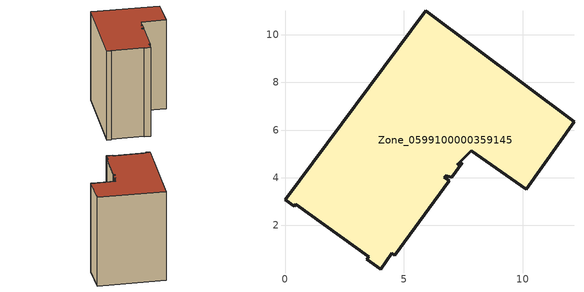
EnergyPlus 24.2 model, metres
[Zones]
Zone_0599100000359145
 floor ground (C_G): 6.7,4.02 6.92,3.87 4.62,0.72 4.49,0.83 4.03,0.15 3.45,0.57 3.52,0.67 0.46,2.88 0.39,2.78 0,3.06 5.92,11.02 12.16,6.34 10.15,3.5 7.84,5.12 7.24,4.55 7.47,4.62 7.02,4.01 6.75,4.08 z3.63
 wall outside (C_F): 5.92,11.02 0,3.06 0.39,2.78 0.46,2.88 3.52,0.67 3.45,0.57 4.03,0.15 4.49,0.83 4.62,0.72 6.92,3.87 6.7,4.02 6.75,4.08 7.02,4.01 7.47,4.62 7.24,4.55 7.84,5.12 10.15,3.5 12.16,6.34 5.92,11.02 z3.63:14.75
 roof outside (C_R): 6.75,4.08 7.02,4.01 7.47,4.62 7.24,4.55 7.84,5.12 10.15,3.5 12.16,6.34 5.92,11.02 0,3.06 0.39,2.78 0.46,2.88 3.52,0.67 3.45,0.57 4.03,0.15 4.49,0.83 4.62,0.72 6.92,3.87 6.7,4.02 z14.75
[BUILDING]
Pand.0599100000359145: North Axis=0; Terrain=City; Loads Convergence Tolerance Value=0.04; Temperature Convergence Tolerance Value=0.4; Solar Distribution=FullExterior; Maximum Number of Warmup Days=25; Minimum Number of Warmup Days=1
[Site:Location]
Rotterdam.The.Hague.AP_ZH_NLD Design_Conditions: Latitude=51.96; Longitude=4.45; Time Zone=1; Elevation=-4.5
[SITE:GROUNDTEMPERATURE:BUILDINGSURFACE]
18, 18, 18, 18, 18, 18, 18, 18, 18, 18, 18, 18
[MATERIAL] Thermal Absorptance=0.9; Solar Absorptance=0.7; Visible Absorptance=0.7
Name | Roughness | Thickness | Conductivity | Density | Specific Heat
G.TC.1992-2005 | MediumSmooth | 0.15 | 0.06 | 540 | 1210
F.TC.1992-2005 | Rough | 0.3 | 0.12 | 1920 | 840
R.TC.1992-2005 | MediumRough | 0.2 | 0.08 | 1500 | 1000
[CONSTRUCTION]
C_G: G.TC.1992-2005
C_F: F.TC.1992-2005
C_R: R.TC.1992-2005
[ZONE]
Zone_0599100000359145: Type=1; Multiplier=1; Ceiling Height=Autocalculate; Volume=Autocalculate; Floor Area=autocalculate; Part of Total Floor Area=Yes
[ZONEINFILTRATION:DESIGNFLOWRATE]
Infil_Zone_0599100000359145: Zone or ZoneList or Space or SpaceList=Zone_0599100000359145; Schedule=AlwaysOn; Design Flow Rate Calculation Method=Flow/Area; Flow Rate per Floor Area=0.0015; Constant Term Coefficient=1; Temperature Term Coefficient=0; Velocity Term Coefficient=0; Velocity Squared Term Coefficient=0
[HVACTEMPLATE:ZONE:IDEALLOADSAIRSYSTEM]
Zone_0599100000359145: Maximum Heating Supply Air Temperature=50; Minimum Cooling Supply Air Temperature=13; Maximum Heating Supply Air Humidity Ratio=0.0156; Minimum Cooling Supply Air Humidity Ratio=0.0077; Heating Limit=NoLimit; Cooling Limit=NoLimit; Dehumidification Control Type=ConstantSensibleHeatRatio; Cooling Sensible Heat Ratio=0.7; Dehumidification Setpoint=60; Humidification Control Type=None; Humidification Setpoint=30; Outdoor Air Method=None; Outdoor Air Flow Rate per Person=0.00944; Outdoor Air Flow Rate per Zone Floor Area=0; Outdoor Air Flow Rate per Zone=0; Demand Controlled Ventilation Type=None; Outdoor Air Economizer Type=NoEconomizer; Heat Recovery Type=None; Sensible Heat Recovery Effectiveness=0.7; Latent Heat Recovery Effectiveness=0.65
[ZONECONTROL:THERMOSTAT]
ThermostatControl_Zone_0599100000359145: Zone or ZoneList=Zone_0599100000359145; Control Type Schedule=DualSetpointControlType; Control 1=Thermostat_Zone_0599100000359145; Temperature Difference Between Cutout And Setpoint=0
[THERMOSTATSETPOINT:DUALSETPOINT]
Thermostat_Zone_0599100000359145: Heating Setpoint Temperature Schedule=HeatingSetpoint_Zone_0599100000359145; Cooling Setpoint Temperature Schedule=CoolingSetpoint_Zone_0599100000359145
[SCHEDULE:COMPACT]
HeatingSetpoint_Zone_0599100000359145: Through: 12/31, For: AllDays, Until: 24:00, 21
CoolingSetpoint_Zone_0599100000359145: Through: 12/31, For: AllDays, Until: 24:00, 24
DualSetpointControlType: Through: 12/31, For: AllDays, Until: 24:00, 4
AlwaysOn: Through: 12/31, For: AllDays, Until: 24:00, 1
